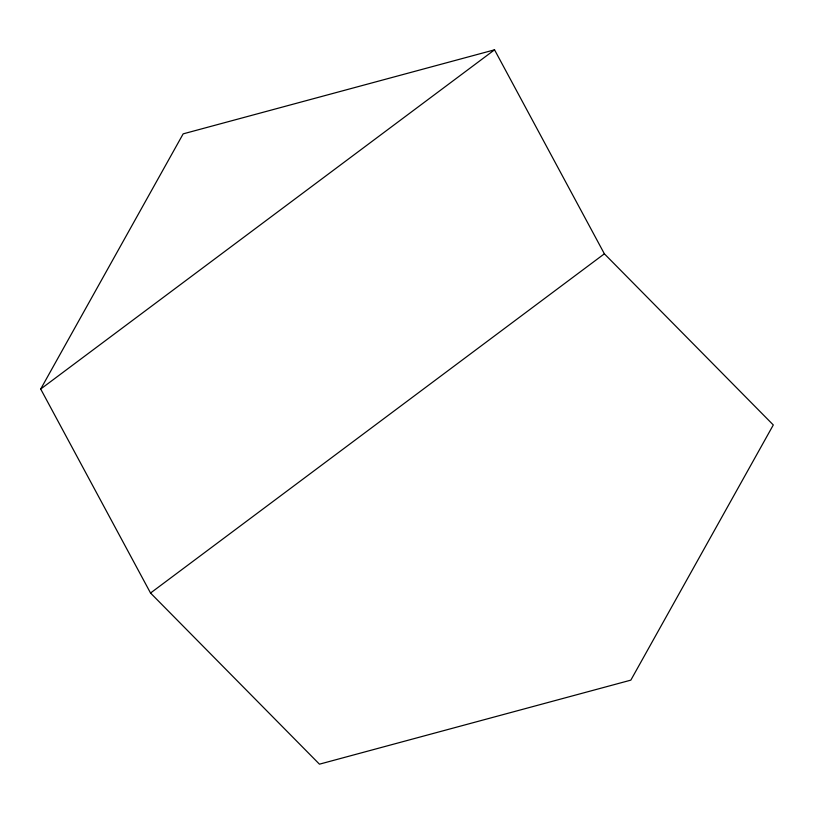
<?xml version="1.0" encoding="UTF-8"?>
<svg xmlns="http://www.w3.org/2000/svg" width="814" height="814" viewBox="0 0 814 814"><rect width="100%" height="100%" fill="white"/><g stroke="black" fill="none" stroke-linecap="round" stroke-linejoin="round"><path stroke-width="1.22" d="M40.7 389.041L183.16 133.862L494.546 49.827L604.375 253.815L773.3 424.959L630.84 680.138L319.454 764.173L150.539 593.03L40.7 389.041L494.546 49.827M150.539 593.03L604.375 253.815"/></g></svg>
